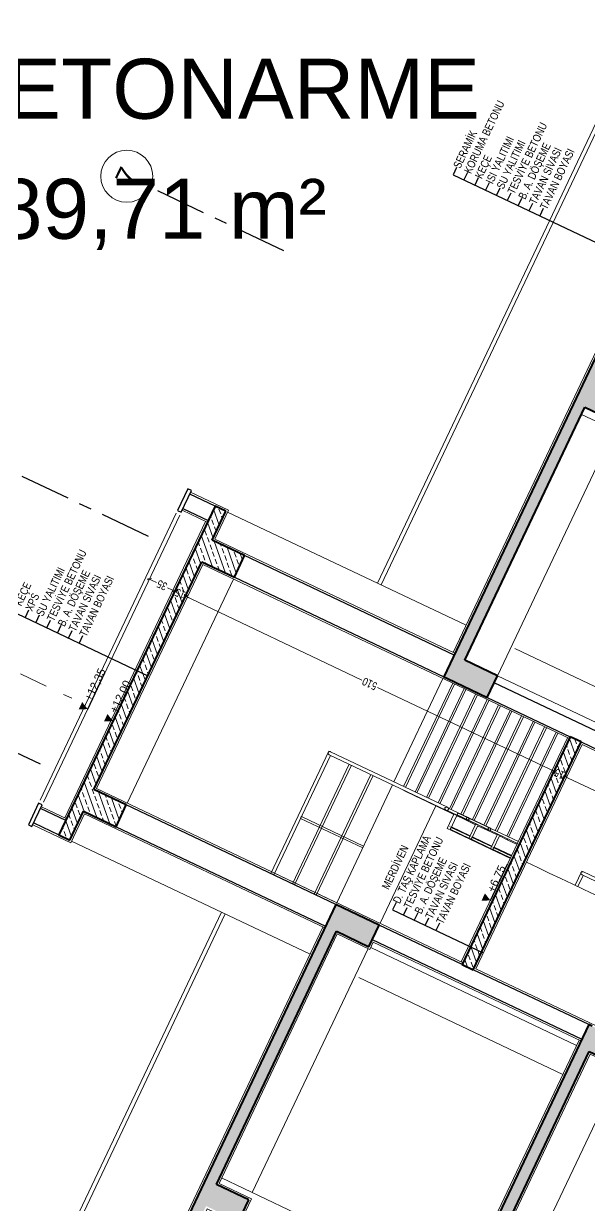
# Model space of a CAD drawing. Extents: x 190767 to 199252, y -247561 to -244711.
# Drawn here: x 192141 to 192376.9, y -246385.3 to -245893.1 of the extents above; entities that cross this region are included whole.
import ezdxf
from ezdxf.enums import TextEntityAlignment as Align

# ---------------------------------------------------------------- set-up
doc = ezdxf.new("R2010")
doc.units = 0
doc.header["$MEASUREMENT"] = 0
for name, pattern in [('DUZ', [500, 500]), ('Grid Line', [111.125, 63.5, -15.875, 15.875, -15.875]), ('Overhead', [19.84375, 11.90625, -7.9375])]:
    doc.linetypes.add(name, pattern=pattern)
doc.layers.get('0').update_dxf_attribs({"linetype": 'CONTINUOUS'})
doc.layers.get('Defpoints').update_dxf_attribs({"linetype": 'CONTINUOUS'})
for name, color, linetype in [('Aks', 7, 'CONTINUOUS'), ('Duvar', 7, 'CONTINUOUS'), ('KOT', 1, 'CONTINUOUS'), ('MKDU0', 50, 'CONTINUOUS'), ('YAZI', 7, 'CONTINUOUS')]:
    doc.layers.add(name, color=color, linetype=linetype)
for name, color, linetype, lineweight in [('AKS TOPU', 54, 'CONTINUOUS', 9), ('BETONARME', 246, 'CONTINUOUS', 40), ('HARPUŞTA', 232, 'CONTINUOUS', 13), ('HARPUŞTA - KESİM', 232, 'CONTINUOUS', 30), ('KESİT ÇİZGİLERİ', 202, 'Overhead', 9), ('KORKULUK', 1, 'CONTINUOUS', 18), ('MERDİVEN', 75, 'CONTINUOUS', 15), ('SIVA', 7, 'DUZ', 20), ('TARAMA', 4, 'CONTINUOUS', 9), ('ÖLÇÜ - İÇ', 144, 'CONTINUOUS', 9)]:
    doc.layers.add(name, color=color, linetype=linetype, lineweight=lineweight)
doc.styles.add('Arial_3', font='arial.ttf', dxfattribs={"height": 22.5})
doc.styles.get("Standard").update_dxf_attribs({"font": 'arial.ttf'})
doc.styles.add('YAZI DAR-08', font='arial.ttf', dxfattribs={"width": 0.8})
doc.styles.add('YAZI STANDART', font='arial.ttf')
doc.dimstyles.new('1-50 İÇ ÖLÇÜ', dxfattribs={"dimscale": 0, "dimtxt": 10, "dimasz": 4, "dimexe": 2, "dimexo": 0, "dimgap": 2, "dimtad": 0, "dimdec": 0, "dimtxsty": 'YAZI DAR-08', "dimblk": 'OBLIQUE', "dimcen": 0, "dimdle": 2, "dimclrd": 256, "dimclre": 256, "dimclrt": 256, "dimadec": 0, "dimazin": 0, "dimtfac": 1, "dimtdec": 0, "dimtmove": 1, "dimatfit": 3, "dimldrblk": 'OBLIQUE', "dimfxl": 0, "dimlwd": -1, "dimlwe": -1, "dimarcsym": 0})
pattern_1 = [(45, (-19153.829, -4233.98), (-8.980256, 8.980256), []), (45, (-19144.849, -4233.98), (-8.980256, 8.980256), [6.35, -3.175])]

# ---------------------------------------------------------------- blocks, each defined once
blk = doc.blocks.new('Railing - Railing-247201-Section 2')
at = {"layer": 'KORKULUK'}
for p, q in [((27.8, 590), (8.3, 590)), ((8.3, 586), (23.8, 586)), ((27.8, 590), (27.8, 588)), ((27.8, 588), (27.8, 587.7)), ((23.8, 560), (8.3, 560)), ((8.3, 557), (23.8, 557)), ((23.8, 530), (8.3, 530)), ((8.3, 527), (23.8, 527))]:
    blk.add_line(p, q, dxfattribs=at)
blk = doc.blocks.new('Railing - 25mm-V2-Section 2')
at = {"layer": 'KORKULUK'}
for p, q in [((-63.4, 936), (-63.4, 850)), ((-62.2, 936), (-63.4, 936)), ((-60.9, 936), (-62.2, 936)), ((-60.9, 850), (-60.9, 936))]:
    blk.add_line(p, q, dxfattribs=at)
blk = doc.blocks.new('Railing - 25mm-V3-Section 2')
at = {"layer": 'KORKULUK'}
for p, q in [((-140.4, 936), (-141.7, 936)), ((-139.2, 936), (-140.4, 936)), ((-139.2, 850), (-139.2, 936))]:
    blk.add_line(p, q, dxfattribs=at)
blk = doc.blocks.new('Railing - Railing-248759-Section 2')
at = {"layer": 'KORKULUK'}
for p, q in [((27.8, 940), (-141.7, 940)), ((-141.7, 936), (23.8, 936)), ((27.8, 940), (27.8, 938)), ((27.8, 938), (27.8, 937.7)), ((23.8, 910), (-141.7, 910)), ((-141.7, 907), (23.8, 907)), ((23.8, 880), (-141.7, 880)), ((-141.7, 877), (23.8, 877))]:
    blk.add_line(p, q, dxfattribs=at)
for name in ['Railing - 25mm-V3-Section 2', 'Railing - 25mm-V2-Section 2']:
    blk.add_blockref(name, (0, 0))
blk = doc.blocks.new('fm-kot')
at = {"linetype": 'Continuous'}
blk.add_line((0, 0), (50, 0), dxfattribs=at)
blk.add_lwpolyline([(0, 0, 0, 10, 0), (0, 10, 10, 10, 0)], format="xyseb", dxfattribs=at)
blk.add_attdef('ENTERTEXT:', (10, 1), '', height=10)
blk = doc.blocks.new('_OBLIQUE')
at = {"linetype": 'ByBlock'}
for p, q in [((-0.5, -0.5), (0.5, 0.5)), ((0, 0), (0, 0))]:
    blk.add_line(p, q, dxfattribs=at)
blk = doc.blocks.new('*D95')
at = {"layer": 'Defpoints', "color": 0, "transparency": 16777216}
for p in [(2553.6, 1708.7), (2553.6, 1673.7), (2553.6, 1673.7)]:
    blk.add_point(p, dxfattribs=at)
at = {"layer": 'ÖLÇÜ - İÇ', "transparency": 16777216}
for p, q in [((2553.6, 1708.7), (2551.6, 1708.7)), ((2553.6, 1710.7), (2553.6, 1699)), ((2553.6, 1671.7), (2553.6, 1683.5)), ((2553.6, 1673.7), (2551.6, 1673.7))]:
    blk.add_line(p, q, dxfattribs=at)
at = {"layer": 'ÖLÇÜ - İÇ', "transparency": 16777216, "xscale": 4, "yscale": 4, "zscale": 4}
for p, rotation in [((2553.6, 1708.7), 90), ((2553.6, 1673.7), 270)]:
    blk.add_blockref('_OBLIQUE', p, dxfattribs=dict(at, rotation=rotation))
at = {"layer": 'ÖLÇÜ - İÇ', "transparency": 16777216, "insert": (2553.6, 1691.2), "char_height": 10, "attachment_point": 5, "rotation": 90, "style": 'YAZI DAR-08'}
blk.add_mtext('35', dxfattribs=at)
blk = doc.blocks.new('*D96')
at = {"layer": 'Defpoints', "color": 0, "transparency": 16777216}
for p in [(2553.6, 1673.7), (2553.6, 1658.7), (2553.6, 1658.7)]:
    blk.add_point(p, dxfattribs=at)
at = {"layer": 'ÖLÇÜ - İÇ', "transparency": 16777216}
for p, q in [((2553.6, 1673.7), (2551.6, 1673.7)), ((2553.6, 1673.7), (2553.6, 1677.7)), ((2553.6, 1673.7), (2553.6, 1673.6)), ((2553.6, 1658.7), (2551.6, 1658.7)), ((2553.6, 1658.7), (2553.6, 1658.9)), ((2553.6, 1658.7), (2553.6, 1654.7))]:
    blk.add_line(p, q, dxfattribs=at)
at = {"layer": 'ÖLÇÜ - İÇ', "transparency": 16777216, "xscale": 4, "yscale": 4, "zscale": 4}
for p, rotation in [((2553.6, 1673.7), 270), ((2553.6, 1658.7), 90)]:
    blk.add_blockref('_OBLIQUE', p, dxfattribs=dict(at, rotation=rotation))
at = {"layer": 'ÖLÇÜ - İÇ', "transparency": 16777216, "insert": (2553.6, 1666.2), "char_height": 10, "attachment_point": 5, "rotation": 90, "style": 'YAZI DAR-08'}
blk.add_mtext('15', dxfattribs=at)
blk = doc.blocks.new('*D97')
at = {"layer": 'Defpoints', "color": 0, "transparency": 16777216}
for p in [(2553.6, 1658.7), (2553.6, 1148.7), (2553.6, 1148.7)]:
    blk.add_point(p, dxfattribs=at)
at = {"layer": 'ÖLÇÜ - İÇ', "transparency": 16777216}
for p, q in [((2553.6, 1658.7), (2551.6, 1658.7)), ((2553.6, 1660.7), (2553.6, 1414.6)), ((2553.6, 1146.7), (2553.6, 1392.9)), ((2553.6, 1148.7), (2551.6, 1148.7))]:
    blk.add_line(p, q, dxfattribs=at)
at = {"layer": 'ÖLÇÜ - İÇ', "transparency": 16777216, "xscale": 4, "yscale": 4, "zscale": 4}
for p, rotation in [((2553.6, 1658.7), 90), ((2553.6, 1148.7), 270)]:
    blk.add_blockref('_OBLIQUE', p, dxfattribs=dict(at, rotation=rotation))
at = {"layer": 'ÖLÇÜ - İÇ', "transparency": 16777216, "insert": (2553.6, 1403.7), "char_height": 10, "attachment_point": 5, "rotation": 90, "style": 'YAZI DAR-08'}
blk.add_mtext('510', dxfattribs=at)
blk = doc.blocks.new('*D98')
at = {"layer": 'Defpoints', "color": 0, "transparency": 16777216}
for p in [(2553.6, 1148.7), (2553.6, 1133.7), (2553.6, 1133.7)]:
    blk.add_point(p, dxfattribs=at)
at = {"layer": 'ÖLÇÜ - İÇ', "transparency": 16777216}
for p, q in [((2553.6, 1148.7), (2553.6, 1152.7)), ((2553.6, 1148.7), (2551.6, 1148.7)), ((2553.6, 1148.7), (2553.6, 1148.6)), ((2553.6, 1133.7), (2551.6, 1133.7)), ((2553.6, 1133.7), (2553.6, 1133.9)), ((2553.6, 1133.7), (2553.6, 1129.7))]:
    blk.add_line(p, q, dxfattribs=at)
at = {"layer": 'ÖLÇÜ - İÇ', "transparency": 16777216, "xscale": 4, "yscale": 4, "zscale": 4}
for p, rotation in [((2553.6, 1148.7), 270), ((2553.6, 1133.7), 90)]:
    blk.add_blockref('_OBLIQUE', p, dxfattribs=dict(at, rotation=rotation))
at = {"layer": 'ÖLÇÜ - İÇ', "transparency": 16777216, "insert": (2553.6, 1141.2), "char_height": 10, "attachment_point": 5, "rotation": 90, "style": 'YAZI DAR-08'}
blk.add_mtext('15', dxfattribs=at)
blk = doc.blocks.new('*D99')
at = {"layer": 'Defpoints', "color": 0, "transparency": 16777216}
for p in [(2553.6, 1133.7), (2553.6, 801.9), (2553.6, 801.9)]:
    blk.add_point(p, dxfattribs=at)
at = {"layer": 'ÖLÇÜ - İÇ', "transparency": 16777216}
for p, q in [((2553.6, 1135.7), (2553.6, 978.6)), ((2553.6, 1133.7), (2555.6, 1133.7)), ((2553.6, 799.9), (2553.6, 957)), ((2553.6, 801.9), (2551.6, 801.9))]:
    blk.add_line(p, q, dxfattribs=at)
at = {"layer": 'ÖLÇÜ - İÇ', "transparency": 16777216, "xscale": 4, "yscale": 4, "zscale": 4}
for p, rotation in [((2553.6, 1133.7), 90), ((2553.6, 801.9), 270)]:
    blk.add_blockref('_OBLIQUE', p, dxfattribs=dict(at, rotation=rotation))
at = {"layer": 'ÖLÇÜ - İÇ', "transparency": 16777216, "insert": (2553.6, 967.8), "char_height": 10, "attachment_point": 5, "rotation": 90, "style": 'YAZI DAR-08'}
blk.add_mtext('332', dxfattribs=at)
blk = doc.blocks.new('A$C68025377')
at = {"layer": 'TARAMA'}
h = blk.add_hatch(dxfattribs=at)
h.set_pattern_fill('ANSI33', color=256, scale=2, style=0)
h.set_pattern_definition(pattern_1)
h.paths.add_polyline_path([(2601.3, 1658.7), (2601.3, 1613.7), (2631.3, 1613.7), (2631.3, 1658.7), (2671.3, 1658.7), (2671.3, 1673.7), (2216.3, 1673.7), (2216.3, 1658.7), (2256.3, 1658.7), (2256.3, 1613.7), (2286.3, 1613.7), (2286.3, 1658.7)])
h = blk.add_hatch(dxfattribs=at)
h.set_pattern_fill('ANSI33', color=256, scale=2, style=0)
h.set_pattern_definition([(45, (-19153.829, -4583.98), (-8.980256, 8.980256), []), (45, (-19144.849, -4583.98), (-8.980256, 8.980256), [6.35, -3.175])])
h.paths.add_polyline_path([(1876.3, 1263.7), (1906.3, 1263.7), (1906.3, 1308.7), (2256.3, 1308.7), (2256.3, 1263.7), (2286.3, 1263.7), (2286.3, 1323.7), (481.3, 1323.7), (481.3, 1263.7), (483.8, 1263.7), (498.8, 1263.7), (511.3, 1263.7), (511.3, 1308.7), (936.3, 1308.7), (936.3, 1263.7), (966.3, 1263.7), (966.3, 1308.7), (1391.3, 1308.7), (1391.3, 1263.7), (1421.3, 1263.7), (1421.3, 1308.7), (1876.3, 1308.7)])
h = blk.add_hatch(dxfattribs=at)
h.set_pattern_fill('ANSI33', color=256, scale=2, style=0)
h.set_pattern_definition(pattern_1)
h.paths.add_polyline_path([(2631.3, 1308.7), (2981.3, 1308.7), (2981.3, 1263.7), (3011.3, 1263.7), (3011.3, 1308.7), (3466.3, 1308.7), (3466.3, 1263.7), (3496.3, 1263.7), (3496.3, 1308.7), (3921.3, 1308.7), (3921.3, 1263.7), (3951.3, 1263.7), (3951.3, 1308.7), (4385.1, 1308.7), (4385.1, 1263.7), (4415.1, 1263.7), (4415.1, 1318.7), (4415.1, 1323.7), (2601.3, 1323.7), (2601.3, 1318.7), (2601.3, 1263.7), (2631.3, 1263.7)])
h = blk.add_hatch(dxfattribs=at)
h.set_pattern_fill('ANSI33', color=256, scale=2, style=0)
h.set_pattern_definition([(45, (-32490.806, -4233.98), (-8.980256, 8.980256), []), (45, (-32481.826, -4233.98), (-8.980256, 8.980256), [6.35, -3.175])])
h.paths.add_polyline_path([(2286.3, 1148.7), (2286.3, 1133.7), (2601.3, 1133.7), (2601.3, 1148.7)])
h = blk.add_hatch(dxfattribs=at)
h.set_pattern_fill('ANSI33', color=256, scale=2, style=0)
h.set_pattern_definition([(45, (-19153.829, -4933.98), (-8.980256, 8.980256), []), (45, (-19144.849, -4933.98), (-8.980256, 8.980256), [6.35, -3.175])])
h.paths.add_polyline_path([(1876.3, 913.7), (1906.3, 913.7), (1906.3, 958.7), (2256.3, 958.7), (2256.3, 913.7), (2286.3, 913.7), (2286.3, 973.7), (481.3, 973.7), (481.3, 913.7), (483.8, 913.7), (498.8, 913.7), (511.3, 913.7), (511.3, 958.7), (936.3, 958.7), (936.3, 913.7), (966.3, 913.7), (966.3, 958.7), (1391.3, 958.7), (1391.3, 913.7), (1421.3, 913.7), (1421.3, 958.7), (1876.3, 958.7)])
at = {"layer": 'Aks', "linetype": 'Grid Line'}
for p, q in [((2286.3, 1732.6), (2286.3, 1917.6)), ((2601.3, 1732.6), (2601.3, 1917.6)), ((2996.3, 1732.6), (2996.3, 1917.6))]:
    blk.add_line(p, q, dxfattribs=at)
at = {"layer": 'AKS TOPU'}
blk.add_circle((2996.3, 1950.1), 32.5, dxfattribs=at)
at = {"layer": 'BETONARME'}
for p, q in [((2671.3, 1673.7), (2216.3, 1673.7)), ((2216.3, 1673.7), (2216.3, 1658.7)), ((2671.3, 1658.7), (2671.3, 1673.7)), ((2216.3, 1658.7), (2256.3, 1658.7)), ((2256.3, 1658.7), (2256.3, 1613.7)), ((2286.3, 1658.7), (2601.3, 1658.7)), ((2286.3, 1613.7), (2286.3, 1658.7)), ((2601.3, 1658.7), (2601.3, 1613.7)), ((2631.3, 1658.7), (2671.3, 1658.7)), ((2631.3, 1613.7), (2631.3, 1658.7)), ((2256.3, 1613.7), (2286.3, 1613.7)), ((2601.3, 1613.7), (2631.3, 1613.7)), ((2286.3, 1323.7), (481.3, 1323.7)), ((2286.3, 1263.7), (2286.3, 1323.7)), ((4415.1, 1323.7), (2601.3, 1323.7)), ((2601.3, 1323.7), (2601.3, 1318.7)), ((2601.3, 1318.7), (2601.3, 1263.7)), ((1906.3, 1308.7), (2256.3, 1308.7)), ((1906.3, 1263.7), (1906.3, 1308.7)), ((2256.3, 1308.7), (2256.3, 1263.7)), ((2631.3, 1308.7), (2981.3, 1308.7)), ((2631.3, 1263.7), (2631.3, 1308.7)), ((2981.3, 1308.7), (2981.3, 1263.7)), ((1876.3, 1263.7), (1906.3, 1263.7)), ((2256.3, 1263.7), (2286.3, 1263.7)), ((2601.3, 1263.7), (2631.3, 1263.7)), ((2601.3, 1148.7), (2286.3, 1148.7)), ((2286.3, 1148.7), (2286.3, 1133.7)), ((2601.3, 1133.7), (2601.3, 1148.7)), ((2286.3, 1133.7), (2601.3, 1133.7)), ((2286.3, 973.7), (481.3, 973.7)), ((2286.3, 968.7), (2286.3, 973.7)), ((1906.3, 958.7), (2256.3, 958.7)), ((2256.3, 958.7), (2256.3, 913.7))]:
    blk.add_line(p, q, dxfattribs=at)
at = {"layer": 'Duvar'}
for p, q in [((2216.3, 1708.7), (2216.3, 1673.7)), ((2236.3, 1673.7), (2236.3, 1708.7)), ((2651.3, 1708.7), (2651.3, 1673.7)), ((2671.3, 1673.7), (2671.3, 1708.7)), ((2256.3, 1613.7), (2256.3, 1323.7)), ((2286.3, 1323.7), (2286.3, 1613.7)), ((2601.3, 1613.7), (2601.3, 1323.7)), ((2631.3, 1323.7), (2631.3, 1613.7)), ((2266.3, 1263.7), (2266.3, 973.7)), ((2286.3, 1148.7), (2286.3, 1263.7)), ((2601.3, 1263.7), (2601.3, 1148.7)), ((2621.3, 973.7), (2621.3, 1263.7)), ((2286.3, 973.7), (2286.3, 1133.7)), ((2601.3, 1133.7), (2601.3, 973.7))]:
    blk.add_line(p, q, dxfattribs=at)
at = {"layer": 'HARPUŞTA'}
for p, q in [((2245.3, 1713.7), (2642.3, 1713.7)), ((2642.3, 1708.7), (2245.3, 1708.7)), ((510.3, 1448.7), (2216.3, 1448.7)), ((2671.3, 1448.7), (4388.1, 1448.7)), ((2216.3, 1443.7), (510.3, 1443.7)), ((4388.1, 1443.7), (2671.3, 1443.7))]:
    blk.add_line(p, q, dxfattribs=at)
at = {"layer": 'HARPUŞTA - KESİM'}
for p, q in [((2241.3, 1713.7), (2211.3, 1713.7)), ((2211.3, 1713.7), (2211.3, 1708.7)), ((2241.3, 1708.7), (2241.3, 1713.7)), ((2676.3, 1713.7), (2646.3, 1713.7)), ((2646.3, 1713.7), (2646.3, 1708.7)), ((2676.3, 1708.7), (2676.3, 1713.7)), ((2211.3, 1708.7), (2241.3, 1708.7)), ((2646.3, 1708.7), (2676.3, 1708.7))]:
    blk.add_line(p, q, dxfattribs=at)
at = {"layer": 'KESİT ÇİZGİLERİ', "ltscale": 3}
blk.add_line((2377.4, 1922.6), (2377.4, 1732.6), dxfattribs=at)
at = {"layer": 'KORKULUK'}
for p, q in [((2451.8, 1411.4), (2451.8, 1249.8)), ((2455.8, 1249.8), (2455.8, 1411.4)), ((2452.3, 1248.3), (2452.3, 1220.7)), ((2455.3, 1220.7), (2455.3, 1248.3)), ((2451.8, 1238.7), (2431.8, 1238.7)), ((2431.8, 1236.7), (2431.8, 1238.7)), ((2431.8, 1237), (2431.8, 1236.4)), ((2431.8, 1234.7), (2431.8, 1236.7)), ((2431.8, 1234.7), (2431.8, 1151.2)), ((2431.8, 1234.7), (2451.8, 1234.7)), ((2432.6, 1234.7), (2432.6, 1208.1)), ((2435.1, 1234.7), (2432.6, 1234.7)), ((2435.1, 1208.1), (2435.1, 1234.7)), ((2435.8, 1236.4), (2435.8, 1237)), ((2435.8, 1208.7), (2435.8, 1234.7)), ((2451.8, 1238.7), (2451.8, 1236.7)), ((2451.8, 1236.7), (2451.8, 1234.7)), ((2452.6, 1234.7), (2452.6, 1151.2)), ((2453.8, 1234.7), (2452.6, 1234.7)), ((2455.1, 1234.7), (2453.8, 1234.7)), ((2455.1, 1151.2), (2455.1, 1234.7)), ((2452.3, 1220.7), (2452.3, 1208.7)), ((2455.3, 1190.7), (2455.3, 1220.7)), ((2452.3, 1208.7), (2432.3, 1208.7)), ((2432.3, 1207.2), (2432.3, 1208.7)), ((2432.3, 1207.2), (2432.3, 1207)), ((2432.3, 1205.7), (2432.3, 1207.2)), ((2432.3, 1205.7), (2432.3, 1178.7)), ((2432.3, 1205.7), (2452.3, 1205.7)), ((2432.6, 1206.4), (2432.6, 1178.1)), ((2435.1, 1178.1), (2435.1, 1206.4)), ((2435.3, 1207), (2435.3, 1207.2)), ((2435.3, 1178.7), (2435.3, 1205.7)), ((2435.8, 1178.7), (2435.8, 1205.7)), ((2452.3, 1208.7), (2452.3, 1207.2)), ((2452.3, 1207.2), (2452.3, 1205.7)), ((2452.3, 1205.7), (2452.3, 1190.7)), ((2452.3, 1178.7), (2432.3, 1178.7)), ((2432.3, 1177.2), (2432.3, 1178.7)), ((2432.3, 1177.2), (2432.3, 1177.1)), ((2432.3, 1175.7), (2432.3, 1177.2)), ((2432.3, 1175.7), (2432.3, 1151.2)), ((2432.3, 1175.7), (2452.3, 1175.7)), ((2432.6, 1176.4), (2432.6, 1151.2)), ((2435.1, 1151.2), (2435.1, 1176.4)), ((2435.3, 1177.1), (2435.3, 1177.2)), ((2435.3, 1151.2), (2435.3, 1175.7)), ((2435.8, 1151.2), (2435.8, 1175.7)), ((2452.3, 1178.7), (2452.3, 1177.2)), ((2452.3, 1177.2), (2452.3, 1175.7)), ((2451.8, 1061.5), (2451.8, 902.7)), ((2455.8, 902.7), (2455.8, 1061.5))]:
    blk.add_line(p, q, dxfattribs=at)
at = {"layer": 'KORKULUK', "flags": 128}
for points in [[(2451.8, 1411.4), (2451.9, 1412), (2452.1, 1412.6), (2452.4, 1413.1), (2452.8, 1413.4), (2453.3, 1413.7), (2453.8, 1413.7), (2454.4, 1413.7), (2454.8, 1413.4), (2455.3, 1413.1), (2455.6, 1412.6), (2455.8, 1412), (2455.8, 1411.4)], [(2455.8, 1249.8), (2455.8, 1250.4), (2455.6, 1250.9), (2455.3, 1251.4), (2454.8, 1251.8), (2454.4, 1252), (2453.8, 1252.1), (2453.3, 1252), (2452.8, 1251.8), (2452.4, 1251.4), (2452.1, 1250.9), (2451.9, 1250.4), (2451.8, 1249.8)], [(2451.8, 1249.8), (2451.9, 1249.2), (2452.1, 1248.6), (2452.4, 1248.2), (2452.8, 1247.8), (2453.3, 1247.6), (2453.8, 1247.5), (2454.4, 1247.6), (2454.8, 1247.8), (2455.3, 1248.2), (2455.6, 1248.6), (2455.8, 1249.2), (2455.8, 1249.8)], [(2455.3, 1220.7), (2455.3, 1221.1), (2455.1, 1221.5), (2454.9, 1221.9), (2454.6, 1222.1), (2454.2, 1222.3), (2453.8, 1222.4), (2453.5, 1222.3), (2453.1, 1222.1), (2452.8, 1221.9), (2452.5, 1221.5), (2452.4, 1221.1), (2452.3, 1220.7)], [(2452.3, 1220.7), (2452.4, 1220.2), (2452.5, 1219.8), (2452.8, 1219.4), (2453.1, 1219.2), (2453.5, 1219), (2453.8, 1218.9), (2454.2, 1219), (2454.6, 1219.2), (2454.9, 1219.4), (2455.1, 1219.8), (2455.3, 1220.2), (2455.3, 1220.7)], [(2455.3, 1190.7), (2455.3, 1191.1), (2455.1, 1191.5), (2454.9, 1191.9), (2454.6, 1192.1), (2454.2, 1192.3), (2453.8, 1192.4), (2453.5, 1192.3), (2453.1, 1192.1), (2452.8, 1191.9), (2452.5, 1191.5), (2452.4, 1191.1), (2452.3, 1190.7)], [(2452.3, 1190.7), (2452.4, 1190.2), (2452.5, 1189.8), (2452.8, 1189.4), (2453.1, 1189.2), (2453.5, 1189), (2453.8, 1188.9), (2454.2, 1189), (2454.6, 1189.2), (2454.9, 1189.4), (2455.1, 1189.8), (2455.3, 1190.2), (2455.3, 1190.7)], [(2451.8, 1061.5), (2451.9, 1062), (2452.1, 1062.6), (2452.4, 1063.1), (2452.8, 1063.4), (2453.3, 1063.7), (2453.8, 1063.7), (2454.4, 1063.7), (2454.8, 1063.4), (2455.3, 1063.1), (2455.6, 1062.6), (2455.8, 1062), (2455.8, 1061.5)]]:
    blk.add_lwpolyline(points, dxfattribs=at)
at = {"layer": 'MERDİVEN'}
for p, q in [((2451.3, 1307.8), (2451.8, 1307.8)), ((2451.3, 1291.9), (2451.3, 1307.8)), ((2455.8, 1307.8), (2598.8, 1307.8)), ((2451.3, 1291.9), (2451.8, 1291.9)), ((2451.3, 1276), (2451.3, 1291.9)), ((2455.8, 1291.9), (2598.8, 1291.9)), ((2451.3, 1276), (2451.8, 1276)), ((2451.3, 1260.1), (2451.3, 1276)), ((2455.8, 1276), (2598.8, 1276)), ((2451.3, 1260.1), (2451.8, 1260.1)), ((2451.3, 1244.2), (2451.3, 1260.1)), ((2455.8, 1260.1), (2598.8, 1260.1)), ((2451.3, 1244.2), (2452.3, 1244.2)), ((2451.3, 1238.7), (2451.3, 1244.2)), ((2455.3, 1244.2), (2598.8, 1244.2)), ((2451.3, 1228.3), (2451.3, 1234.7)), ((2451.3, 1228.3), (2452.3, 1228.3)), ((2451.3, 1212.4), (2451.3, 1228.3)), ((2455.3, 1228.3), (2598.8, 1228.3)), ((2451.3, 1212.4), (2452.3, 1212.4)), ((2451.3, 1208.7), (2451.3, 1212.4)), ((2455.3, 1212.4), (2598.8, 1212.4)), ((2451.3, 1196.5), (2451.3, 1205.7)), ((2451.3, 1196.5), (2452.3, 1196.5)), ((2451.3, 1180.6), (2451.3, 1196.5)), ((2455.3, 1196.5), (2598.8, 1196.5)), ((2451.3, 1180.6), (2452.6, 1180.6)), ((2451.3, 1178.7), (2451.3, 1180.6)), ((2451.3, 1164.7), (2451.3, 1175.7)), ((2455.1, 1180.6), (2598.8, 1180.6)), ((2451.3, 1164.7), (2452.6, 1164.7)), ((2451.3, 1151.2), (2451.3, 1164.7)), ((2455.1, 1164.7), (2598.8, 1164.7)), ((2436.3, 1115.4), (2436.3, 1131.2)), ((2436.3, 1115.4), (2436.3, 1099.4)), ((2436.3, 1099.4), (2436.3, 1083.5)), ((2436.3, 1083.5), (2436.3, 1067.6)), ((2436.3, 1067.6), (2436.3, 1051.7)), ((2436.3, 1051.7), (2436.3, 1035.8))]:
    blk.add_line(p, q, dxfattribs=at)
at = {"layer": 'SIVA'}
for p, q in [((2213.8, 1708.7), (2213.8, 1656.2)), ((2238.8, 1673.7), (2238.8, 1708.7)), ((2648.8, 1708.7), (2648.8, 1673.7)), ((2673.8, 1708.7), (2673.8, 1656.2)), ((2648.8, 1676.2), (2238.8, 1676.2)), ((2213.8, 1656.2), (2253.8, 1656.2)), ((2216.3, 1326.2), (2216.3, 1656.2)), ((2253.8, 1656.2), (2253.8, 1323.7)), ((2288.8, 1148.7), (2288.8, 1656.2)), ((2288.8, 1656.2), (2598.8, 1656.2)), ((2598.8, 1656.2), (2598.8, 1148.7)), ((2633.8, 1656.2), (2633.8, 1323.7)), ((2673.8, 1656.2), (2633.8, 1656.2)), ((2671.3, 1326.2), (2671.3, 1656.2)), ((2598.8, 1613.7), (2288.8, 1613.7)), ((2253.8, 1326.2), (503.8, 1326.2)), ((2288.8, 1323.7), (2451.8, 1323.7)), ((2455.8, 1323.7), (2598.8, 1323.7)), ((4395.1, 1326.2), (2633.8, 1326.2)), ((1916.3, 976.2), (1916.3, 1306.2)), ((2455.8, 1310.3), (2598.8, 1310.3)), ((2971.3, 973.7), (2971.3, 1308.7)), ((2455.8, 1294.4), (2598.8, 1294.4)), ((2455.8, 1278.5), (2598.8, 1278.5)), ((2253.8, 1263.7), (1916.3, 1263.7)), ((2216.3, 976.2), (2216.3, 1258.7)), ((2256.3, 976.2), (2256.3, 1261.2)), ((2451.3, 1263.7), (2288.8, 1263.7)), ((2455.8, 1262.6), (2598.8, 1262.6)), ((2631.3, 973.7), (2631.3, 1263.7)), ((2981.3, 1263.7), (2631.3, 1263.7)), ((2671.3, 973.7), (2671.3, 1258.7)), ((2455.3, 1246.7), (2598.8, 1246.7)), ((2455.3, 1230.8), (2598.8, 1230.8)), ((2455.3, 1214.9), (2598.8, 1214.9)), ((2455.3, 1199), (2598.8, 1199)), ((2455.1, 1183.1), (2598.8, 1183.1)), ((2455.1, 1167.2), (2598.8, 1167.2)), ((2598.8, 1151.2), (2288.8, 1151.2)), ((2288.8, 801.9), (2288.8, 1131.2)), ((2288.8, 1131.2), (2598.8, 1131.2)), ((2598.8, 1131.2), (2598.8, 801.9)), ((2263.8, 976.2), (498.8, 976.2)), ((2253.8, 913.7), (1908.8, 913.7))]:
    blk.add_line(p, q, dxfattribs=at)
for points in [[(498.8, 1261.2), (513.8, 1261.2), (513.8, 1306.2), (933.8, 1306.2), (933.8, 1261.2), (968.8, 1261.2), (968.8, 1306.2), (1388.8, 1306.2), (1388.8, 1261.2), (1423.8, 1261.2), (1423.8, 1306.2), (1873.8, 1306.2), (1873.8, 1261.2), (1908.8, 1261.2), (1908.8, 1306.2), (2253.8, 1306.2), (2253.8, 1261.2), (2263.8, 1261.2), (2263.8, 973.7)], [(1423.8, 911.2), (1423.8, 956.2), (1873.8, 956.2), (1873.8, 911.2), (1908.8, 911.2), (1908.8, 956.2), (2253.8, 956.2), (2253.8, 911.2), (2263.8, 911.2), (2263.8, 473.7)]]:
    blk.add_lwpolyline(points, dxfattribs=at)
at = {"layer": 'YAZI'}
for p, q in [((2443.8, 1858.7), (2443.8, 1658.7)), ((2453.8, 1828.7), (2443.8, 1828.7)), ((2453.8, 1813.7), (2443.8, 1813.7)), ((2453.8, 1798.7), (2443.8, 1798.7)), ((2453.8, 1783.7), (2443.8, 1783.7)), ((2453.8, 1768.7), (2443.8, 1768.7)), ((2453.8, 1753.7), (2443.8, 1753.7)), ((3173, 1582.3), (3173, 1308.7)), ((3183, 1582.3), (3173, 1582.3)), ((3183, 1567.3), (3173, 1567.3)), ((3183, 1552.3), (3173, 1552.3)), ((3183, 1537.3), (3173, 1537.3)), ((3183, 1522.3), (3173, 1522.3)), ((3183, 1507.3), (3173, 1507.3)), ((3183, 1492.3), (3173, 1492.3)), ((3183, 1477.3), (3173, 1477.3)), ((3183, 1462.3), (3173, 1462.3)), ((2320.7, 1256.7), (2310.7, 1256.7)), ((2310.7, 1256.7), (2310.7, 1131.2)), ((2320.7, 1241.7), (2310.7, 1241.7)), ((2320.7, 1226.7), (2310.7, 1226.7)), ((2320.7, 1211.7), (2310.7, 1211.7)), ((2320.7, 1196.7), (2310.7, 1196.7))]:
    blk.add_line(p, q, dxfattribs=at)
at = {"layer": 'KORKULUK'}
for name in ['Railing - Railing-248759-Section 2', 'Railing - Railing-247201-Section 2']:
    blk.add_blockref(name, (2428, 473.7), dxfattribs=at)
at = {"layer": 'KOT'}
ref = blk.add_blockref('fm-kot', (2373.8, 1708.7), dxfattribs=at)
ref.add_attrib('ENTERTEXT:', '+12,35', (2383.8, 1708.7), dxfattribs={"layer": '0', "height": 10})
ref = blk.add_blockref('fm-kot', (2373.8, 1673.7), dxfattribs=at)
ref.add_attrib('ENTERTEXT:', '+12,00', (2383.8, 1673.7), dxfattribs={"layer": '0', "height": 10})
ref = blk.add_blockref('fm-kot', (2373.8, 1151.2), dxfattribs=at)
ref.add_attrib('ENTERTEXT:', '+6,75', (2383.8, 1151.2), dxfattribs={"layer": '0', "height": 10})
at = {"layer": 'AKS TOPU', "style": 'Arial_3'}
blk.add_text('7', height=25, dxfattribs=at).set_placement((2996.3, 1950.1), align=Align.MIDDLE_CENTER)
at = {"layer": 'YAZI', "style": 'YAZI DAR-08', "width": 0.8}
for s, p in [('KEÇE', (2453.8, 1843.7)), ('XPS', (2453.8, 1828.7)), ('SU YALITIMI', (2453.8, 1813.7)), ('TESVİYE BETONU', (2453.8, 1798.7)), ('B. A. DÖŞEME', (2453.8, 1783.7)), ('TAVAN SIVASI', (2453.8, 1768.7)), ('TAVAN BOYASI', (2453.8, 1753.7)), ('SERAMİK', (3183, 1582.3)), ('KORUMA BETONU', (3183, 1567.3)), ('KEÇE', (3183, 1552.3)), ('ISI YALITIMI', (3183, 1537.3)), ('SU YALITIMI', (3183, 1522.3)), ('TESVİYE BETONU', (3183, 1507.3)), ('B. A. DÖŞEME', (3183, 1492.3)), ('TAVAN SIVASI', (3183, 1477.3)), ('TAVAN BOYASI', (3183, 1462.3)), ('MERDİVEN', (2330.7, 1276.7)), ('D. TAŞ KAPLAMA', (2320.7, 1256.7)), ('TESVİYE BETONU', (2320.7, 1241.7)), ('B. A. DÖŞEME', (2320.7, 1226.7)), ('TAVAN SIVASI', (2320.7, 1211.7)), ('TAVAN BOYASI', (2320.7, 1196.7))]:
    blk.add_text(s, height=10, dxfattribs=at).set_placement(p, align=Align.MIDDLE_LEFT)
at = {"layer": 'ÖLÇÜ - İÇ'}
dim = blk.add_aligned_dim(p1=(2553.6, 1708.7), p2=(2553.6, 1673.7), distance=0, dimstyle='1-50 İÇ ÖLÇÜ', override={"dimscale": 1}, dxfattribs=at)
dim.commit()
dim.dimension.update_dxf_attribs({"geometry": '*D95', "text_midpoint": (2553.6, 1691.2)})
for base, p1, p2, picture, middle in [((2553.6, 1658.7), (2553.6, 1673.7), (2553.6, 1658.7), '*D96', (2553.6, 1666.2)), ((2553.6, 1148.7), (2553.6, 1658.7), (2553.6, 1148.7), '*D97', (2553.6, 1403.7)), ((2553.6, 1133.7), (2553.6, 1148.7), (2553.6, 1133.7), '*D98', (2553.6, 1141.2)), ((2553.6, 801.9), (2553.6, 1133.7), (2553.6, 801.9), '*D99', (2553.6, 967.8))]:
    dim = blk.add_linear_dim(base=base, p1=p1, p2=p2, angle=90, dimstyle='1-50 İÇ ÖLÇÜ', override={"dimscale": 1}, dxfattribs=at)
    dim.commit()
    dim.dimension.update_dxf_attribs({"geometry": picture, "text_midpoint": middle})

msp = doc.modelspace()

# ---------------------------------------------------------------- block references
at = {"layer": 'MKDU0', "ltscale": 0.03, "xscale": 0.3332999999999999, "yscale": 0.3332999999999999, "zscale": 0.3332999999999999, "rotation": 64.60793727553778}
msp.add_blockref('A$C68025377', (192342.98, -247137.58), dxfattribs=at)

# ---------------------------------------------------------------- texts
at = {"layer": 'MKDU0', "ltscale": 0.03, "style": 'YAZI STANDART'}
for s, p in [(': BETONARME', (192090.67, -245920.23)), (': 389,71 m²', (192090.67, -245970.23))]:
    msp.add_text(s, height=25, dxfattribs=at).set_placement(p, align=Align.MIDDLE_LEFT)

doc.saveas('drawing.dxf')
